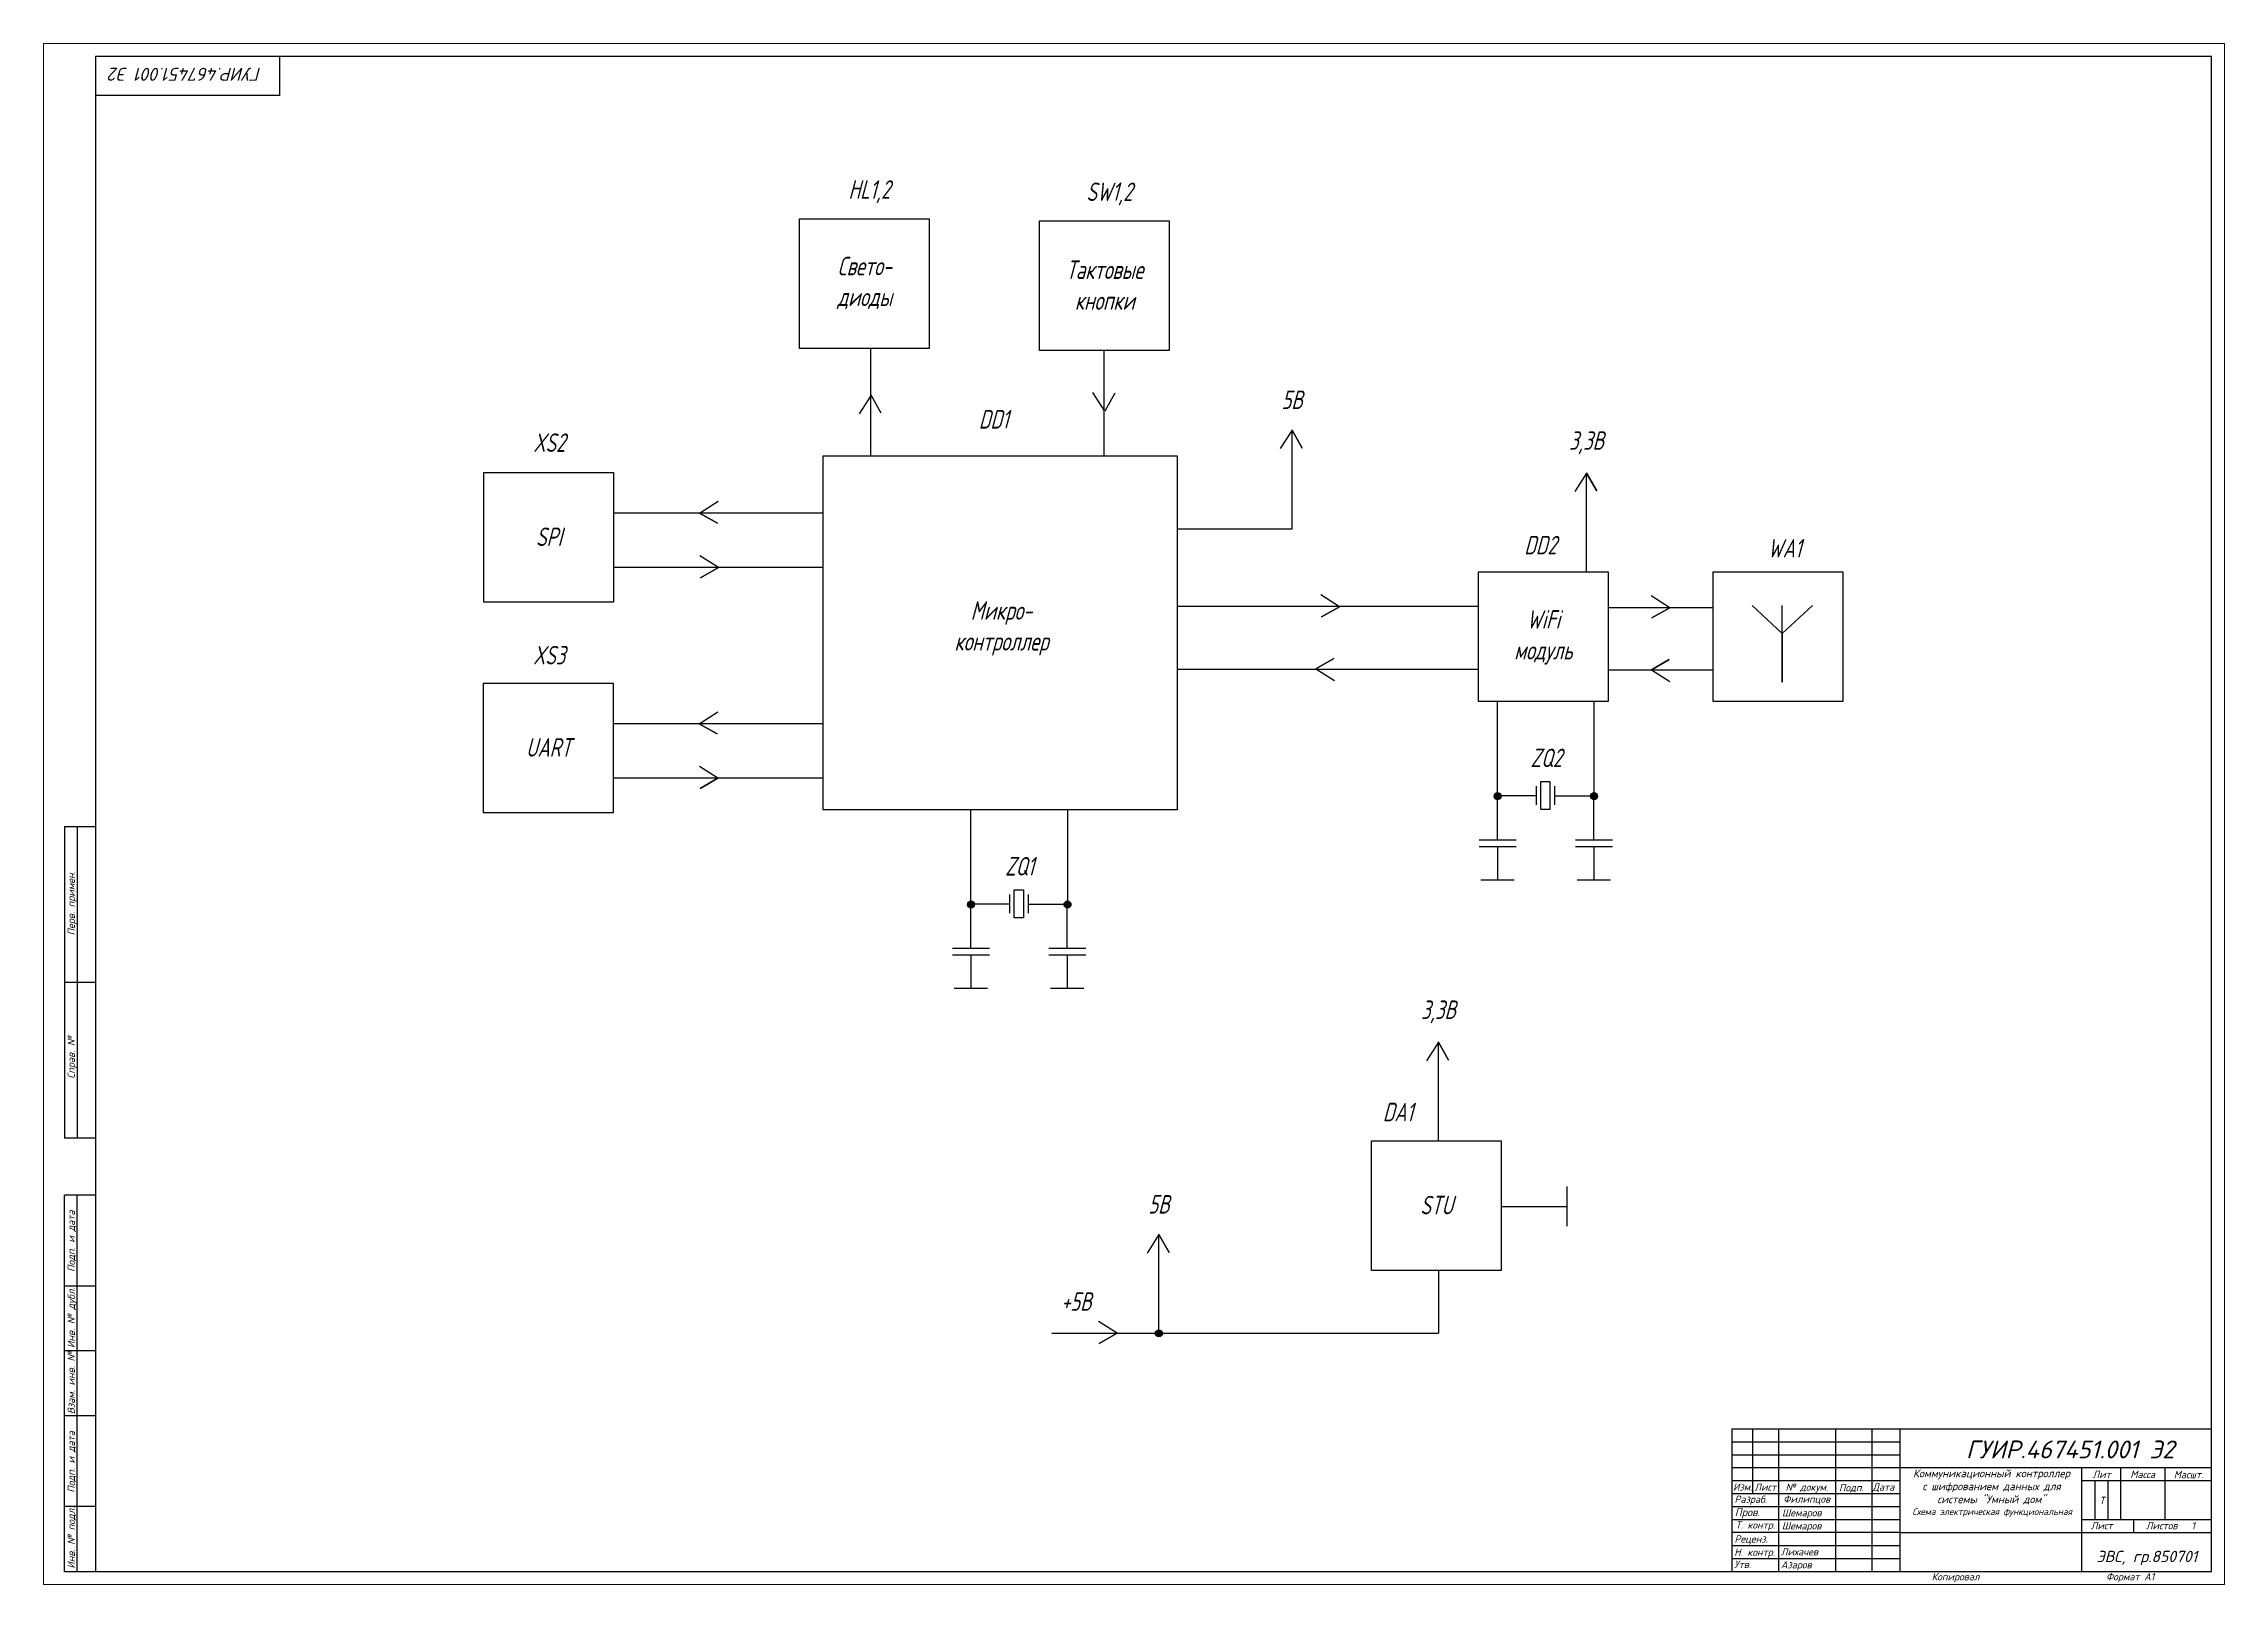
# Model space of a CAD drawing. Header units: inches. Extents: x -1760 to 1149, y 359 to 957.
# Drawn here: x -1180 to -339, y 363 to 957 of the extents above; entities that cross this region are included whole.
import ezdxf

# ---------------------------------------------------------------- set-up
doc = ezdxf.new("R2010")
doc.units = ezdxf.units.IN
doc.header["$MEASUREMENT"] = 0
for name, color, linetype in [('FORMAT', 7, 'Continuous'), ('FORMAT_', 7, 'Continuous'), ('TEXT', 7, 'Continuous')]:
    doc.layers.add(name, color=color, linetype=linetype)
doc.layers.add('Invis', color=7, linetype='Continuous', plot=False)
doc.styles.add('GOST', font='GOST.SHX')
doc.styles.add('RUS', font='isocpeui.ttf', dxfattribs={"height": 3})

msp = doc.modelspace()

# ---------------------------------------------------------------- hatches: boundary and pattern name
for points in [[(-620.75, 666.69, 1), (-618.07, 666.69, 1)], [(-583.57, 666.69, 1), (-580.89, 666.69, 1)], [(-823.81, 624.91, 1), (-821.13, 624.91, 1)], [(-786.63, 624.91, 1), (-783.95, 624.91, 1)], [(-751.41, 459.62, 1), (-748.73, 459.62, 1)]]:
    msp.add_hatch(color=256).paths.add_polyline_path(points)

# ---------------------------------------------------------------- linework, layer by layer
for p, q in [((-888.65, 889.32), (-838.65, 889.32)), ((-888.65, 839.32), (-888.65, 889.32)), ((-838.65, 889.32), (-838.65, 839.32)), ((-796.1, 888.47), (-746.1, 888.47)), ((-796.1, 838.47), (-796.1, 888.47)), ((-746.1, 888.47), (-746.1, 838.47)), ((-838.65, 839.32), (-888.65, 839.32)), ((-861.22, 839.26), (-861.22, 797.92)), ((-746.1, 838.47), (-796.1, 838.47)), ((-771.1, 797.92), (-771.1, 838.47)), ((-861.05, 821.29), (-865.61, 814.14)), ((-857.13, 814.38), (-861.05, 821.29)), ((-770.93, 815.1), (-775.48, 822.25)), ((-767, 822.01), (-770.93, 815.1)), ((-698.67, 807.81), (-703.23, 800.66)), ((-698.71, 769.76), (-698.71, 807.93)), ((-698.67, 807.81), (-694.75, 800.9)), ((-694.75, 800.9), (-698.67, 807.81)), ((-1010.42, 791.46), (-960.42, 791.46)), ((-1010.42, 741.46), (-1010.42, 791.46)), ((-960.42, 791.46), (-960.42, 741.46)), ((-879.52, 797.92), (-743.02, 797.92)), ((-879.52, 661.42), (-879.52, 797.92)), ((-743.02, 797.92), (-743.02, 661.42)), ((-585.14, 791.27), (-589.69, 784.12)), ((-585.18, 753.22), (-585.18, 791.39)), ((-585.14, 791.27), (-581.21, 784.36)), ((-581.21, 784.36), (-585.14, 791.27)), ((-879.45, 775.83), (-960.41, 775.83)), ((-927.17, 775.8), (-920.02, 780.35)), ((-927.17, 775.8), (-920.26, 771.87)), ((-920.26, 771.87), (-927.17, 775.8)), ((-743.02, 769.76), (-698.71, 769.76)), ((-919.94, 754.82), (-927.09, 759.37)), ((-879.46, 754.82), (-960.42, 754.82)), ((-919.94, 754.82), (-926.85, 750.89)), ((-926.85, 750.89), (-919.94, 754.82)), ((-626.81, 753.2), (-576.81, 753.2)), ((-626.81, 703.2), (-626.81, 753.2)), ((-576.81, 753.2), (-576.81, 703.2)), ((-536.24, 753.2), (-486.24, 753.2)), ((-536.24, 703.2), (-536.24, 753.2)), ((-486.24, 753.2), (-486.24, 703.2)), ((-960.42, 741.46), (-1010.42, 741.46)), ((-680.38, 739.69), (-687.53, 744.24)), ((-553, 739.33), (-560.15, 743.88)), ((-509.63, 729.42), (-521.27, 740.18)), ((-521.27, 740.18), (-509.63, 729.42)), ((-509.63, 729.42), (-509.63, 740.18)), ((-497.99, 740.18), (-509.63, 729.42)), ((-626.81, 739.86), (-743.03, 739.86)), ((-680.38, 739.69), (-687.29, 735.76)), ((-687.29, 735.76), (-680.38, 739.69)), ((-536.24, 739.34), (-576.81, 739.34)), ((-553, 739.33), (-559.91, 735.4)), ((-559.91, 735.4), (-553, 739.33)), ((-509.63, 729.42), (-509.63, 710.68)), ((-509.63, 710.68), (-509.63, 729.42)), ((-743.06, 715.66), (-626.84, 715.66)), ((-689.48, 715.83), (-682.57, 719.76)), ((-682.57, 719.76), (-689.48, 715.83)), ((-689.48, 715.83), (-682.33, 711.28)), ((-576.89, 715.4), (-536.32, 715.4)), ((-560.13, 715.4), (-553.22, 719.33)), ((-553.22, 719.33), (-560.13, 715.4)), ((-560.13, 715.4), (-552.98, 710.85)), ((-1010.56, 710.24), (-960.56, 710.24)), ((-1010.56, 660.24), (-1010.56, 710.24)), ((-960.56, 710.24), (-960.56, 660.24)), ((-927.3, 694.59), (-920.15, 699.14)), ((-576.81, 703.2), (-626.81, 703.2)), ((-619.5, 666.67), (-619.5, 703.2)), ((-582.15, 666.77), (-582.15, 703.2)), ((-486.24, 703.2), (-536.24, 703.2)), ((-879.58, 694.61), (-960.55, 694.61)), ((-927.3, 694.59), (-920.39, 690.66)), ((-920.39, 690.66), (-927.3, 694.59)), ((-879.59, 673.6), (-960.56, 673.6)), ((-920.08, 673.6), (-927.23, 678.16)), ((-920.08, 673.6), (-926.98, 669.68)), ((-926.98, 669.68), (-920.08, 673.6)), ((-604.58, 666.77), (-619.5, 666.77)), ((-619.5, 649.8), (-619.5, 666.67)), ((-604.58, 670.53), (-604.58, 663.38)), ((-602.81, 672.31), (-599.23, 672.31)), ((-602.81, 661.6), (-602.81, 672.31)), ((-599.23, 672.31), (-599.23, 661.6)), ((-597.44, 670.53), (-597.44, 663.38)), ((-597.44, 666.77), (-582.15, 666.77)), ((-582.32, 649.8), (-582.32, 666.67)), ((-582.15, 666.77), (-582.15, 666.77)), ((-960.56, 660.24), (-1010.56, 660.24)), ((-743.02, 661.42), (-879.52, 661.42)), ((-822.56, 624.89), (-822.56, 661.42)), ((-785.21, 624.99), (-785.21, 661.42)), ((-599.23, 661.6), (-602.81, 661.6)), ((-626.57, 649.8), (-612.29, 649.8)), ((-589.39, 649.8), (-575.1, 649.8)), ((-612.29, 647.12), (-626.57, 647.12)), ((-619.5, 647.12), (-619.5, 634.56)), ((-575.1, 647.12), (-589.39, 647.12)), ((-582.32, 647.12), (-582.32, 634.56)), ((-625.94, 634.39), (-613.03, 634.39)), ((-588.8, 634.46), (-575.89, 634.46)), ((-807.64, 624.99), (-822.56, 624.99)), ((-822.56, 608.02), (-822.56, 624.89)), ((-807.64, 628.75), (-807.64, 621.6)), ((-805.86, 630.54), (-802.29, 630.54)), ((-805.86, 619.82), (-805.86, 630.54)), ((-802.29, 630.54), (-802.29, 619.82)), ((-800.49, 628.75), (-800.49, 621.6)), ((-800.49, 624.99), (-785.21, 624.99)), ((-785.37, 608.02), (-785.37, 624.89)), ((-785.21, 624.99), (-785.21, 624.99)), ((-802.29, 619.82), (-805.86, 619.82)), ((-829.63, 608.02), (-815.34, 608.02)), ((-792.45, 608.02), (-778.16, 608.02)), ((-815.34, 605.34), (-829.63, 605.34)), ((-822.56, 605.34), (-822.56, 592.78)), ((-778.16, 605.34), (-792.45, 605.34)), ((-785.37, 605.34), (-785.37, 592.78)), ((-829, 592.61), (-816.09, 592.61)), ((-791.85, 592.68), (-778.94, 592.68)), ((-642.27, 533.79), (-642.27, 571.96)), ((-642.23, 571.84), (-646.79, 564.69)), ((-642.23, 571.84), (-638.31, 564.93)), ((-638.31, 564.93), (-642.23, 571.84)), ((-668.09, 533.79), (-618.09, 533.79)), ((-668.09, 483.79), (-668.09, 533.79)), ((-618.09, 533.79), (-618.09, 483.79)), ((-592.75, 516.19), (-592.75, 500.89)), ((-618.09, 508.47), (-592.99, 508.47)), ((-750.03, 497.67), (-754.59, 490.52)), ((-750.07, 459.62), (-750.07, 497.79)), ((-750.03, 497.67), (-746.11, 490.76)), ((-746.11, 490.76), (-750.03, 497.67)), ((-618.09, 483.79), (-668.09, 483.79)), ((-642.27, 483.79), (-642.27, 459.62)), ((-766.14, 459.62), (-773.29, 464.17)), ((-791.38, 459.62), (-642.27, 459.62)), ((-766.14, 459.62), (-773.05, 455.69)), ((-773.05, 455.69), (-766.14, 459.62)), ((-749.99, 459.7), (-749.99, 459.7))]:
    msp.add_line(p, q)
for centre in [(-619.41, 666.69), (-582.23, 666.69), (-822.47, 624.91), (-785.29, 624.91), (-750.07, 459.62)]:
    msp.add_circle(centre, 1.34)
at = {"layer": 'FORMAT', "linetype": 'Continuous'}
for points in [[(-344.15, 951.81), (-1160.15, 951.81)], [(-1160.15, 951.81), (-1160.15, 367.81)], [(-1089.15, 951.81), (-1089.15, 950.81), (-1089.15, 936.81)], [(-344.15, 367.81), (-344.15, 951.81)], [(-1089.15, 936.81), (-1159.15, 936.81), (-1160.15, 936.81)], [(-1160.15, 654.81), (-1172.15, 654.81)], [(-1172.15, 654.81), (-1172.15, 534.81)], [(-1167.15, 654.81), (-1167.15, 534.81)], [(-1160.15, 594.81), (-1172.15, 594.81)], [(-1160.15, 534.81), (-1172.15, 534.81)], [(-1160.15, 512.81), (-1172.15, 512.81)], [(-1172.15, 367.81), (-1172.15, 507.81), (-1172.15, 512.81)], [(-1167.15, 367.81), (-1167.15, 507.81), (-1167.15, 512.81)], [(-1160.15, 477.81), (-1172.15, 477.81)], [(-1160.15, 452.81), (-1172.15, 452.81)], [(-1160.15, 427.81), (-1172.15, 427.81)], [(-521.15, 422.81), (-521.15, 397.81)], [(-511.15, 422.81), (-511.15, 367.81)], [(-475.15, 422.81), (-475.15, 367.81)], [(-464.15, 407.81), (-344.15, 407.81)], [(-1160.15, 392.81), (-1172.15, 392.81)], [(-464.15, 382.81), (-344.15, 382.81)], [(-1172.15, 367.81), (-1160.15, 367.81), (-344.15, 367.81)]]:
    msp.add_lwpolyline(points, dxfattribs=at)
at = {"layer": 'FORMAT'}
for points in [[(-529.15, 422.81), (-344.15, 422.81)], [(-529.15, 422.81), (-529.15, 367.81)], [(-489.15, 422.81), (-489.15, 367.81)], [(-464.15, 367.81), (-464.15, 422.81)], [(-394.15, 367.81), (-394.15, 407.81)], [(-379.15, 407.81), (-379.15, 388.81), (-379.15, 387.81)], [(-362.15, 407.81), (-362.15, 387.81)], [(-529.15, 402.81), (-464.15, 402.81)], [(-529.15, 397.81), (-464.15, 397.81)], [(-394.15, 402.81), (-344.15, 402.81)], [(-394.15, 387.81), (-344.15, 387.81)], [(-374.15, 387.81), (-374.15, 382.81)]]:
    msp.add_lwpolyline(points, dxfattribs=at)
at = {"layer": 'FORMAT_'}
for p, q in [((-529.15, 417.81), (-464.15, 417.81)), ((-529.15, 412.81), (-464.15, 412.81)), ((-389.15, 402.81), (-389.15, 387.81)), ((-384.15, 402.81), (-384.15, 387.81)), ((-529.15, 392.81), (-464.15, 392.81)), ((-529.15, 387.81), (-464.15, 387.81)), ((-529.15, 377.81), (-464.15, 377.81)), ((-529.15, 372.81), (-464.15, 372.81))]:
    msp.add_line(p, q, dxfattribs=at)
at = {"layer": 'FORMAT_', "linetype": 'Continuous'}
for p, q in [((-529.15, 407.81), (-464.15, 407.81)), ((-464.15, 382.81), (-529.15, 382.81))]:
    msp.add_line(p, q, dxfattribs=at)
at = {"layer": 'Invis', "lineweight": 0}
msp.add_lwpolyline([(-1180.15, 362.81), (-339.15, 362.81), (-339.15, 956.81), (-1180.15, 956.81)], close=True, dxfattribs=at)

# ---------------------------------------------------------------- texts
at = {"linetype": 'ByBlock', "ltscale": 0.05, "char_height": 7.128, "attachment_point": 5, "style": 'GOST'}
for s, insert, width in [('{\\Q15;\\W0.9;HL1,2}', (-861.72, 899.73), 56.5406), ('{\\Q15;\\W0.9;SW1,2}', (-769.17, 898.88), 56.5406), ('{\\Q15;\\W0.9;Свето-\\Pдиоды}', (-863.51, 864.55), 56.5406), ('{\\Q15;\\W0.9;Тактовые\\Pкнопки}', (-770.96, 863.7), 56.5406), ('{\\Q15;\\W0.9;5В}', (-698.72, 819.49), 56.5406), ('{\\Q15;\\W0.9;DD1}', (-813.76, 811.99), 56.5406), ('{\\Q15;\\W0.9;3,3В}', (-585.18, 802.95), 56.5406), ('{\\Q15;\\W0.9;XS2}', (-985.17, 802.98), 56.5406), ('{\\Q15;\\W0.9;SPI}', (-985.29, 766.69), 56.5406), ('{\\Q15;\\W0.9;DD2}', (-602.94, 763.48), 56.5406), ('{\\Q15;\\W0.9;WA1}', (-508.76, 762.27), 56.5406), ('{\\Q15;\\W0.9;Микро-\\Pконтроллер}', (-810.78, 731.36), 56.5406), ('{\\Q15;\\W0.9;WiFi \\Pмодуль}', (-601.8, 727.91), 56.5406), ('{\\Q15;\\W0.9;XS3}', (-985.23, 721.05), 56.5406), ('{\\Q15;\\W0.9;UART}', (-985.42, 685.48), 56.5406), ('{\\Q15;\\W0.9;ZQ2}', (-600.72, 681.44), 56.5406), ('{\\Q15;\\W0.9;ZQ1}', (-803.78, 639.66), 56.5406), ('{\\Q15;\\W0.9;3,3В}', (-642.28, 583.52), 56.5406), ('{\\Q15;\\W0.9;DA1}', (-657.86, 544.89), 56.5406), ('{\\Q15;\\W0.9;5В}', (-750.08, 509.35), 56.5406), ('{\\Q15;\\W0.9;STU}', (-642.95, 509.03), 56.5406), ('{\\Q15;\\W0.9;+5B}', (-781.89, 471.84), 101.4059)]:
    msp.add_mtext(s, dxfattribs=dict(at, insert=insert, width=width))
at = {"layer": 'TEXT', "attachment_point": 1, "style": 'RUS'}
for s, insert, char_height, width, rotation in [('\\pxqc,t4;ГУИР.467451.001 Э2', (-1074.23, 942.49), 5.0028, 102.3693, 180), ('Перв. примен.', (-1170.9, 612.98), 2.8006, 24.4015, 90), ('Справ. №', (-1170.9, 557.79), 2.801, 24.4015, 90), ('Подп. и дата', (-1170.9, 483.27), 2.8006, 24.4015, 90), ('Инв. № дубл.', (-1170.9, 453.94), 2.8006, 24.4015, 90), ('Взам. инв. №', (-1170.9, 428.41), 2.8006, 24.4015, 90), ('Подп. и дата', (-1170.9, 398.16), 2.8006, 24.4015, 90), ('Инв. № подл.', (-1170.9, 368.88), 2.8006, 24.4015, 90)]:
    msp.add_mtext(s, dxfattribs=dict(at, insert=insert, char_height=char_height, width=width, rotation=rotation))
for s, insert, char_height, width in [('\\pxqc,t4;ГУИР.467451.001 Э2', (-468.85, 418.27), 6.8633, 140.4389), ('\\pxqc,t4;Коммуникационный контроллер с шифрованием данных для системы "Умный дом"', (-459.63, 407.1), 3, 61.3873), ('Лит', (-389.98, 406.61), 2.801, 8.5236), ('Масса', (-375.41, 406.6), 2.801, 12.3525), ('Масшт.', (-358.66, 406.52), 2.801, 13.3514), ('Изм.', (-528.62, 401.74), 2.801, 7), ('Разраб.', (-528.08, 397.02), 2.801, 16.4547), ('Лист', (-520.39, 401.7), 2.801, 12), ('Филипцов', (-509.25, 397.09), 2.801, 16.4547), ('№ докум.', (-508.37, 401.69), 2.801, 17.4547), ('Подп.', (-487.76, 401.52), 2.801, 12), ('Дата', (-474.86, 401.74), 2.801, 12), ('Т', (-387.33, 396.55), 2.8, 2.6134), ('Пров.', (-527.96, 392.11), 3, 16.4547), ('Т. контр.', (-527.66, 387.11), 2.801, 17.4547), ('Шемаров', (-509.75, 391.81), 2.801, 16.4547), ('\\pxqc;Схема электрическая функциональная', (-459.06, 392.11), 2.5673, 60.7443), ('Лист ', (-390.66, 386.86), 2.801, 17.4547), ('Листов   1', (-369.4, 386.86), 2.801, 19.8679), ('Реценз.', (-528.07, 381.7), 2.801, 18.4547), ('Шемаров', (-509.81, 386.79), 2.801, 16.4547), ('Утв.', (-528.14, 371.94), 2.801, 17.4547), ('Н. контр.', (-528.18, 376.61), 2.801, 20.7491), ('Лихачев', (-510.18, 376.74), 2.801, 16.4547), ('Азаров', (-510.18, 371.78), 2.801, 16.4547), ('\\pxqc,t4;ЭВС, гр.850701', (-413.69, 375.76), 4.3674, 89.3684), ('Копировал', (-452.04, 367.16), 2.801, 25.3305), ('Формат А1', (-384.77, 367.17), 2.801, 21.4102)]:
    msp.add_mtext(s, dxfattribs=dict(at, insert=insert, char_height=char_height, width=width))

doc.saveas('drawing.dxf')
